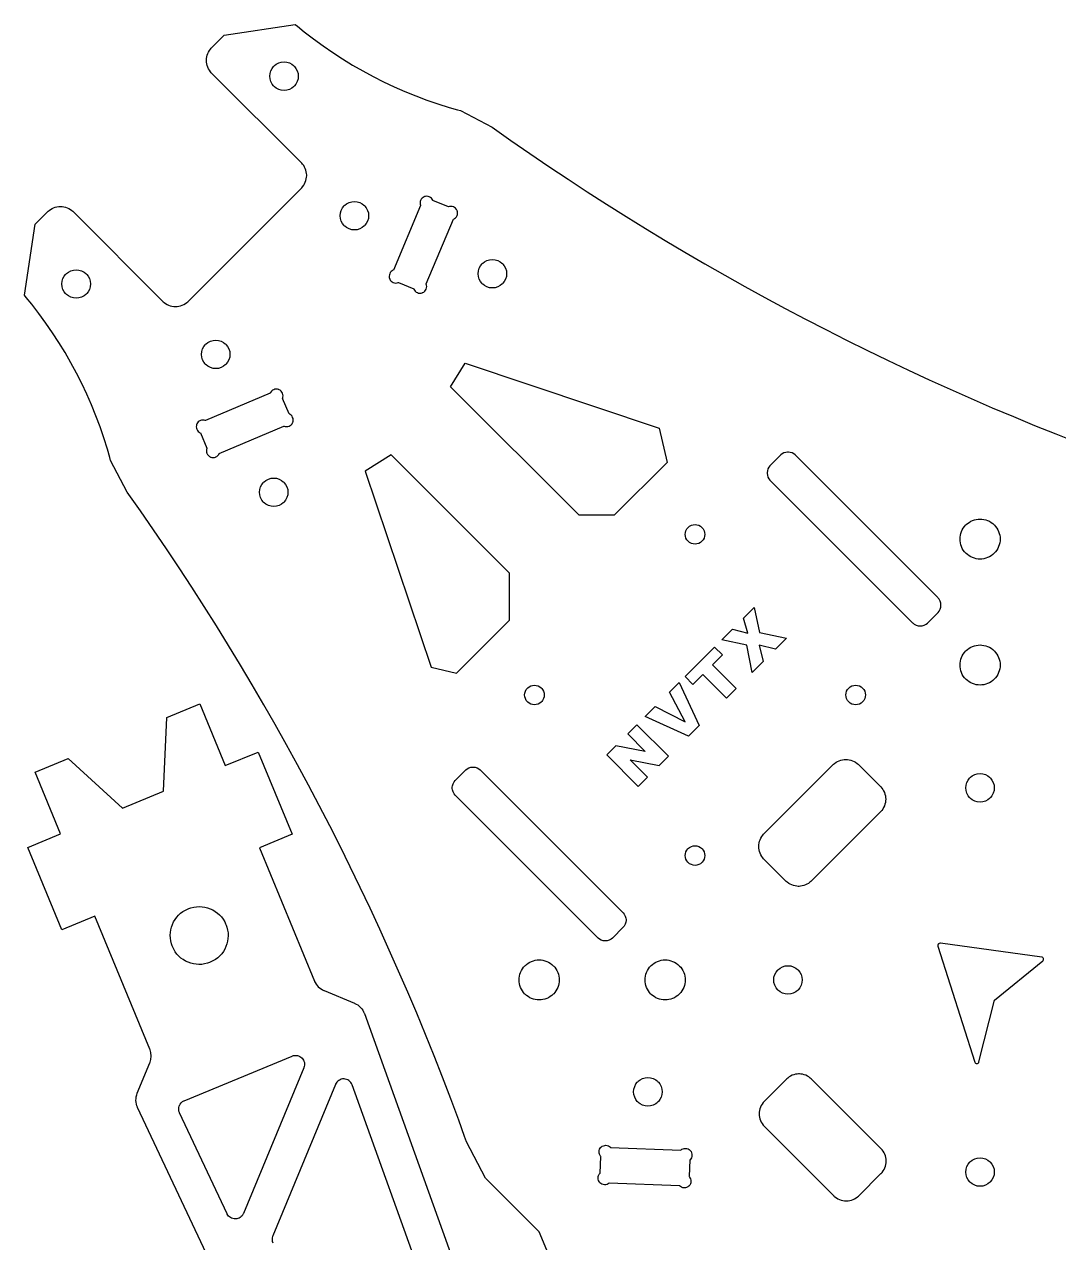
# Model space of a CAD drawing. Extents: x 0 to 997, y 0 to 569.
# Drawn here: x 0.1 to 116.2, y 432.2 to 569 of the extents above; entities that cross this region are included whole.
import ezdxf

# ---------------------------------------------------------------- set-up
doc = ezdxf.new("R2010")
doc.units = 0
doc.layers.get('0').update_dxf_attribs({"linetype": 'CONTINUOUS'})

msp = doc.modelspace()

# ---------------------------------------------------------------- linework, layer by layer
at = {"color": 0}
for points in [[(59.2858, 429.986), (57.8715, 433.4), (56.9426, 434.329), (51.8586, 439.414), (49.7256, 443.499), (49.5075, 444.107), (48.8428, 445.926), (47.9394, 448.347), (47.0157, 450.758), (46.0717, 453.162), (45.1072, 455.557), (44.1225, 457.942), (43.1175, 460.319), (42.0925, 462.686), (41.0475, 465.044), (39.9824, 467.394), (38.8975, 469.733), (37.7926, 472.064), (36.6679, 474.385), (35.5236, 476.694), (34.3596, 478.996), (33.1758, 481.286), (31.9728, 483.567), (30.75, 485.836), (29.5079, 488.096), (28.2467, 490.346), (26.966, 492.583), (25.6661, 494.811), (24.3471, 497.028), (23.009, 499.233), (21.6519, 501.428), (20.2758, 503.61), (18.881, 505.782), (17.4672, 507.942), (16.0347, 510.09), (14.5836, 512.226), (13.1139, 514.35), (11.9999, 515.936), (11.6256, 516.463), (9.7677, 520.021), (9.6809, 520.34), (9.4035, 521.292), (9.0057, 522.551), (8.5745, 523.797), (8.1103, 525.031), (7.6132, 526.251), (7.0838, 527.456), (6.5224, 528.646), (5.9292, 529.819), (5.3046, 530.978), (4.649, 532.118), (3.9627, 533.242), (3.2459, 534.347), (2.4991, 535.432), (1.7226, 536.499), (0.9167, 537.544), (0.2939, 538.317), (0.0818, 538.569), (1.303, 546.537), (2.7189, 547.954), (2.7538, 547.989), (2.8656, 548.086), (3.0235, 548.204), (3.1913, 548.304), (3.3677, 548.387), (3.5514, 548.453), (3.7411, 548.501), (3.9354, 548.529), (4.0837, 548.539), (4.1331, 548.539), (4.1825, 548.539), (4.3308, 548.529), (4.5251, 548.501), (4.7148, 548.453), (4.8985, 548.387), (5.0749, 548.304), (5.2427, 548.204), (5.4006, 548.086), (5.5124, 547.989), (5.5474, 547.954), (15.6317, 537.869), (15.6667, 537.835), (15.7783, 537.736), (15.9363, 537.619), (16.1042, 537.519), (16.2806, 537.436), (16.4643, 537.369), (16.6539, 537.322), (16.8482, 537.293), (16.9965, 537.283), (17.046, 537.283), (17.0953, 537.283), (17.2436, 537.293), (17.4379, 537.322), (17.6276, 537.369), (17.8113, 537.436), (17.9876, 537.519), (18.1556, 537.619), (18.3135, 537.736), (18.4253, 537.835), (18.4601, 537.869), (31.1881, 550.597), (31.2231, 550.632), (31.321, 550.744), (31.4378, 550.901), (31.5382, 551.069), (31.6217, 551.246), (31.6874, 551.431), (31.7351, 551.619), (31.764, 551.814), (31.7739, 551.963), (31.7739, 552.011), (31.7739, 552.061), (31.764, 552.21), (31.7351, 552.404), (31.6874, 552.593), (31.6217, 552.776), (31.5382, 552.953), (31.4378, 553.121), (31.321, 553.279), (31.2231, 553.39), (31.1881, 553.426), (21.1037, 563.51), (21.0687, 563.544), (20.9708, 563.657), (20.8539, 563.815), (20.7535, 563.982), (20.6701, 564.158), (20.6044, 564.343), (20.5567, 564.532), (20.5278, 564.726), (20.5179, 564.875), (20.5179, 564.925), (20.5179, 564.974), (20.5278, 565.122), (20.5567, 565.317), (20.6044, 565.506), (20.6701, 565.69), (20.7535, 565.867), (20.8539, 566.033), (20.9708, 566.192), (21.0687, 566.304), (21.1037, 566.339), (22.5161, 567.751), (30.4839, 568.972), (30.7372, 568.76), (31.509, 568.137), (32.5551, 567.332), (33.6215, 566.554), (34.7074, 565.808), (35.8122, 565.092), (36.9353, 564.406), (38.0761, 563.749), (39.2339, 563.125), (40.4082, 562.532), (41.5982, 561.971), (42.8032, 561.44), (44.0228, 560.943), (45.2562, 560.479), (46.5029, 560.049), (47.7621, 559.65), (48.7143, 559.374), (49.0332, 559.286), (52.5913, 557.428), (53.1176, 557.054), (54.7035, 555.94), (56.8279, 554.471), (58.9643, 553.019), (61.1124, 551.586), (63.2724, 550.174), (65.4438, 548.778), (67.6268, 547.401), (69.821, 546.044), (72.0264, 544.707), (74.2429, 543.387), (76.4706, 542.088), (78.7087, 540.807), (80.9578, 539.546), (83.2174, 538.304), (85.4875, 537.082), (87.7678, 535.878), (90.0583, 534.694), (92.359, 533.531), (94.6696, 532.386), (96.9901, 531.261), (99.3201, 530.157), (101.66, 529.071), (104.009, 528.007), (106.368, 526.961), (108.735, 525.936), (111.112, 524.932), (113.497, 523.947), (115.892, 522.982), (118.295, 522.039)], [(53.2793, 361.485), (12.7993, 447.356), (12.7769, 447.403), (12.7197, 447.55), (12.6615, 447.75), (12.6245, 447.954), (12.6089, 448.16), (12.6146, 448.367), (12.6418, 448.572), (12.6904, 448.775), (12.7405, 448.925), (12.7606, 448.974), (14.1708, 452.378), (14.2083, 452.468), (14.285, 452.756), (14.3231, 453.143), (14.285, 453.532), (14.2083, 453.818), (14.1708, 453.908), (7.9822, 468.85), (4.2867, 467.318), (0.4599, 476.557), (4.1554, 478.089), (1.2853, 485.018), (4.9807, 486.549), (11.082, 480.957), (15.7064, 482.872), (16.0674, 491.14), (19.7629, 492.671), (22.6329, 485.742), (26.3285, 487.272), (30.1553, 478.033), (26.4599, 476.503), (32.6485, 461.563), (32.6674, 461.517), (32.7331, 461.383), (32.8343, 461.215), (32.9508, 461.058), (33.0819, 460.914), (33.2265, 460.782), (33.3835, 460.667), (33.5519, 460.565), (33.6851, 460.499), (33.7308, 460.481), (37.1354, 459.069), (37.1839, 459.05), (37.3251, 458.979), (37.5028, 458.871), (37.6674, 458.744), (37.8176, 458.603), (37.9525, 458.446), (38.0706, 458.275), (38.1708, 458.092), (38.2346, 457.947), (38.2522, 457.899), (70.3487, 368.554)], [(45.2857, 426.489), (36.8724, 449.908), (36.8594, 449.944), (36.8097, 450.049), (36.7282, 450.175), (36.6297, 450.286), (36.5162, 450.381), (36.39, 450.458), (36.2531, 450.517), (36.1074, 450.554), (35.9933, 450.569), (35.9551, 450.569), (35.9171, 450.571), (35.8024, 450.563), (35.655, 450.532), (35.5154, 450.479), (35.3857, 450.408), (35.2679, 450.318), (35.164, 450.211), (35.0765, 450.089), (35.0219, 449.987), (35.0074, 449.953), (27.9594, 432.938), (27.9401, 432.892), (27.9011, 432.744), (27.8831, 432.549), (27.9033, 432.356), (27.9594, 432.172)]]:
    msp.add_lwpolyline(points, dxfattribs=at)
for points in [[(30.3633, 564.285), (30.4203, 564.228), (30.5683, 564.033), (30.7147, 563.756), (30.8026, 563.458), (30.8319, 563.153), (30.8026, 562.847), (30.7147, 562.551), (30.5683, 562.272), (30.4203, 562.079), (30.3633, 562.022), (30.3063, 561.965), (30.1124, 561.817), (29.834, 561.671), (29.5375, 561.582), (29.2319, 561.553), (28.9264, 561.582), (28.6299, 561.671), (28.3515, 561.817), (28.1575, 561.965), (28.1006, 562.022), (28.0436, 562.079), (27.8956, 562.272), (27.749, 562.551), (27.6613, 562.847), (27.6319, 563.153), (27.6613, 563.458), (27.749, 563.756), (27.8956, 564.033), (28.0436, 564.228), (28.1006, 564.285), (28.1575, 564.342), (28.3515, 564.489), (28.6299, 564.636), (28.9264, 564.724), (29.2319, 564.753), (29.5375, 564.724), (29.834, 564.636), (30.1124, 564.489), (30.3063, 564.342), (30.3633, 564.285)], [(38.2626, 548.621), (38.3196, 548.564), (38.4676, 548.369), (38.614, 548.092), (38.7019, 547.794), (38.7311, 547.489), (38.7019, 547.183), (38.614, 546.887), (38.4676, 546.61), (38.3196, 546.415), (38.2626, 546.358), (38.2056, 546.301), (38.0115, 546.153), (37.7333, 546.007), (37.4368, 545.919), (37.1312, 545.889), (36.8256, 545.919), (36.529, 546.007), (36.2508, 546.153), (36.0568, 546.301), (35.9999, 546.358), (35.9428, 546.415), (35.7947, 546.61), (35.6483, 546.887), (35.5606, 547.183), (35.5313, 547.489), (35.5606, 547.794), (35.6483, 548.092), (35.7947, 548.369), (35.9428, 548.564), (35.9999, 548.621), (36.0568, 548.678), (36.2508, 548.826), (36.529, 548.972), (36.8256, 549.06), (37.1312, 549.089), (37.4368, 549.06), (37.7333, 548.972), (38.0115, 548.826), (38.2056, 548.678), (38.2626, 548.621)], [(41.5044, 541.378), (41.4694, 541.364), (41.3701, 541.307), (41.2564, 541.213), (41.1644, 541.101), (41.0964, 540.974), (41.0535, 540.836), (41.0376, 540.693), (41.0504, 540.546), (41.0792, 540.435), (41.0933, 540.4), (41.1076, 540.365), (41.1646, 540.265), (41.2582, 540.151), (41.3703, 540.06), (41.4971, 539.992), (41.6344, 539.949), (41.7785, 539.933), (41.9254, 539.946), (42.0361, 539.975), (42.0711, 539.989), (43.8031, 539.261), (43.8172, 539.226), (43.8742, 539.126), (43.9678, 539.012), (44.08, 538.921), (44.2067, 538.853), (44.344, 538.81), (44.4882, 538.794), (44.635, 538.807), (44.7458, 538.836), (44.7807, 538.85), (44.8157, 538.864), (44.915, 538.921), (45.0288, 539.015), (45.1206, 539.126), (45.1888, 539.254), (45.2317, 539.39), (45.2475, 539.535), (45.2347, 539.682), (45.2061, 539.793), (45.1918, 539.828), (48.2451, 547.09), (48.2801, 547.104), (48.3793, 547.161), (48.4932, 547.256), (48.585, 547.368), (48.6532, 547.494), (48.696, 547.632), (48.7119, 547.776), (48.6992, 547.922), (48.6704, 548.033), (48.6563, 548.068), (48.6419, 548.103), (48.585, 548.203), (48.4914, 548.317), (48.3792, 548.408), (48.2525, 548.476), (48.1151, 548.519), (47.971, 548.535), (47.8242, 548.522), (47.7133, 548.493), (47.6785, 548.479), (45.9465, 549.207), (45.9324, 549.242), (45.8753, 549.342), (45.7817, 549.456), (45.6696, 549.547), (45.5428, 549.615), (45.4054, 549.658), (45.2614, 549.674), (45.1144, 549.661), (45.0038, 549.633), (44.9688, 549.618), (44.9338, 549.604), (44.8346, 549.547), (44.7207, 549.454), (44.6289, 549.342), (44.5608, 549.215), (44.5179, 549.078), (44.5019, 548.933), (44.5147, 548.786), (44.5435, 548.675), (44.5578, 548.64), (41.5044, 541.378)], [(53.7497, 542.11), (53.8067, 542.053), (53.9547, 541.86), (54.1013, 541.581), (54.189, 541.285), (54.2183, 540.979), (54.189, 540.674), (54.1013, 540.376), (53.9547, 540.099), (53.8067, 539.904), (53.7497, 539.847), (53.6928, 539.79), (53.4987, 539.642), (53.2204, 539.496), (52.9239, 539.408), (52.6183, 539.379), (52.3128, 539.408), (52.0162, 539.496), (51.7379, 539.642), (51.5439, 539.79), (51.4869, 539.847), (51.43, 539.904), (51.2819, 540.099), (51.1354, 540.376), (51.0476, 540.674), (51.0183, 540.979), (51.0476, 541.285), (51.1354, 541.581), (51.2819, 541.86), (51.43, 542.053), (51.4869, 542.11), (51.5439, 542.167), (51.7379, 542.315), (52.0162, 542.461), (52.3128, 542.55), (52.6183, 542.579), (52.9239, 542.55), (53.2204, 542.461), (53.4987, 542.315), (53.6928, 542.167), (53.7497, 542.11)], [(7.0323, 540.953), (7.0892, 540.896), (7.2373, 540.703), (7.3837, 540.424), (7.4716, 540.128), (7.5009, 539.822), (7.4716, 539.517), (7.3837, 539.219), (7.2373, 538.942), (7.0892, 538.747), (7.0323, 538.69), (6.9753, 538.633), (6.7812, 538.486), (6.503, 538.339), (6.2065, 538.251), (5.9009, 538.222), (5.5953, 538.251), (5.2988, 538.339), (5.0205, 538.486), (4.8265, 538.633), (4.7695, 538.69), (4.7125, 538.747), (4.5645, 538.942), (4.418, 539.219), (4.3302, 539.517), (4.3009, 539.822), (4.3302, 540.128), (4.418, 540.424), (4.5645, 540.703), (4.7125, 540.896), (4.7695, 540.953), (4.8265, 541.011), (5.0205, 541.158), (5.2988, 541.306), (5.5953, 541.393), (5.9009, 541.422), (6.2065, 541.393), (6.503, 541.306), (6.7812, 541.158), (6.9753, 541.011), (7.0323, 540.953)], [(22.6958, 533.054), (22.7528, 532.997), (22.9008, 532.803), (23.0474, 532.525), (23.1351, 532.228), (23.1644, 531.922), (23.1351, 531.617), (23.0474, 531.321), (22.9008, 531.043), (22.7528, 530.849), (22.6958, 530.792), (22.6389, 530.735), (22.4449, 530.586), (22.1665, 530.44), (21.87, 530.351), (21.5644, 530.322), (21.2589, 530.351), (20.9624, 530.44), (20.684, 530.586), (20.4901, 530.735), (20.4331, 530.792), (20.3761, 530.849), (20.2281, 531.043), (20.0817, 531.321), (19.9938, 531.617), (19.9644, 531.922), (19.9938, 532.228), (20.0817, 532.525), (20.2281, 532.803), (20.3761, 532.997), (20.4331, 533.054), (20.4901, 533.111), (20.684, 533.26), (20.9624, 533.406), (21.2589, 533.493), (21.5644, 533.522), (21.87, 533.493), (22.1665, 533.406), (22.4449, 533.26), (22.6389, 533.111), (22.6958, 533.054)], [(62.3538, 513.856), (47.9282, 528.281), (49.5669, 530.926), (71.3506, 523.618), (72.25, 519.793), (66.3122, 513.856), (62.3538, 513.856)], [(29.2264, 523.863), (29.2614, 523.847), (29.3721, 523.819), (29.519, 523.807), (29.6631, 523.822), (29.8004, 523.865), (29.9272, 523.933), (30.0393, 524.025), (30.1331, 524.139), (30.19, 524.239), (30.2043, 524.274), (30.2185, 524.308), (30.2472, 524.419), (30.2599, 524.565), (30.244, 524.71), (30.2011, 524.847), (30.1331, 524.974), (30.0411, 525.086), (29.9274, 525.179), (29.8282, 525.236), (29.7932, 525.251), (29.0651, 526.983), (29.0793, 527.018), (29.1081, 527.129), (29.1208, 527.275), (29.1049, 527.419), (29.0621, 527.557), (28.9939, 527.683), (28.9021, 527.796), (28.7882, 527.889), (28.689, 527.946), (28.654, 527.961), (28.619, 527.975), (28.5083, 528.004), (28.3615, 528.017), (28.2174, 528), (28.08, 527.957), (27.9533, 527.889), (27.8411, 527.797), (27.7475, 527.683), (27.6906, 527.585), (27.6762, 527.55), (20.4133, 524.496), (20.3783, 524.511), (20.2676, 524.539), (20.1207, 524.551), (19.9767, 524.536), (19.8393, 524.493), (19.7125, 524.425), (19.6004, 524.333), (19.5067, 524.219), (19.4499, 524.121), (19.4356, 524.085), (19.4212, 524.05), (19.3925, 523.939), (19.3797, 523.793), (19.3957, 523.649), (19.4385, 523.511), (19.5067, 523.385), (19.5985, 523.272), (19.7124, 523.179), (19.8115, 523.122), (19.8465, 523.107), (20.5747, 521.375), (20.5608, 521.342), (20.5325, 521.233), (20.519, 521.089), (20.5342, 520.943), (20.5635, 520.835), (20.5776, 520.801), (20.5919, 520.768), (20.6481, 520.672), (20.7415, 520.56), (20.8551, 520.467), (20.9517, 520.411), (20.9857, 520.397), (21.0197, 520.383), (21.1274, 520.356), (21.2731, 520.342), (21.4186, 520.357), (21.5258, 520.386), (21.5597, 520.401), (21.5936, 520.415), (21.6896, 520.471), (21.8022, 520.565), (21.8944, 520.678), (21.9496, 520.775), (21.9635, 520.808), (29.2264, 523.863)], [(54.5392, 502.082), (54.5392, 507.36), (41.2683, 520.631), (38.3503, 518.824), (45.7319, 496.819), (48.6014, 496.144), (54.5392, 502.082)], [(102.632, 502.91), (102.673, 502.951), (102.781, 503.092), (102.892, 503.299), (102.96, 503.522), (102.983, 503.699), (102.983, 503.758), (102.983, 503.817), (102.96, 503.993), (102.892, 504.217), (102.781, 504.424), (102.673, 504.565), (102.632, 504.607), (86.6508, 520.588), (86.6093, 520.629), (86.4681, 520.738), (86.2615, 520.847), (86.0375, 520.915), (85.8611, 520.939), (85.8024, 520.939), (85.7435, 520.939), (85.5671, 520.915), (85.3431, 520.847), (85.1365, 520.738), (84.9953, 520.629), (84.9537, 520.588), (83.8224, 519.456), (83.7808, 519.414), (83.6725, 519.272), (83.5622, 519.067), (83.4942, 518.842), (83.471, 518.665), (83.471, 518.607), (83.471, 518.549), (83.4942, 518.372), (83.5622, 518.147), (83.6725, 517.942), (83.7808, 517.8), (83.8224, 517.758), (99.8031, 501.778), (99.8446, 501.736), (99.9858, 501.628), (100.192, 501.518), (100.416, 501.45), (100.593, 501.426), (100.652, 501.426), (100.71, 501.426), (100.887, 501.45), (101.111, 501.518), (101.317, 501.628), (101.458, 501.736), (101.5, 501.778), (102.632, 502.91)], [(29.2067, 517.567), (29.2636, 517.51), (29.4117, 517.317), (29.5581, 517.037), (29.646, 516.742), (29.6753, 516.436), (29.646, 516.131), (29.5581, 515.833), (29.4117, 515.556), (29.2636, 515.361), (29.2067, 515.304), (29.1496, 515.247), (28.9556, 515.099), (28.6774, 514.953), (28.3808, 514.865), (28.0753, 514.836), (27.7696, 514.865), (27.4732, 514.953), (27.1949, 515.099), (27.0008, 515.247), (26.9439, 515.304), (26.8869, 515.361), (26.7389, 515.556), (26.5924, 515.833), (26.5046, 516.131), (26.4753, 516.436), (26.5046, 516.742), (26.5924, 517.037), (26.7389, 517.317), (26.8869, 517.51), (26.9439, 517.567), (27.0008, 517.624), (27.1949, 517.772), (27.4732, 517.918), (27.7696, 518.007), (28.0753, 518.036), (28.3808, 518.007), (28.6774, 517.918), (28.9556, 517.772), (29.1496, 517.624), (29.2067, 517.567)], [(108.96, 512.774), (109.001, 512.733), (109.115, 512.603), (109.248, 512.421), (109.362, 512.229), (109.454, 512.029), (109.526, 511.824), (109.578, 511.613), (109.609, 511.399), (109.619, 511.182), (109.609, 510.967), (109.578, 510.753), (109.526, 510.542), (109.454, 510.336), (109.362, 510.136), (109.248, 509.944), (109.115, 509.762), (109.001, 509.632), (108.96, 509.592), (108.919, 509.551), (108.789, 509.438), (108.607, 509.303), (108.415, 509.19), (108.216, 509.097), (108.01, 509.025), (107.799, 508.974), (107.585, 508.943), (107.369, 508.932), (107.153, 508.943), (106.939, 508.974), (106.728, 509.025), (106.522, 509.097), (106.323, 509.19), (106.131, 509.303), (105.949, 509.438), (105.819, 509.551), (105.778, 509.592), (105.737, 509.632), (105.624, 509.762), (105.49, 509.944), (105.377, 510.136), (105.284, 510.336), (105.212, 510.542), (105.16, 510.753), (105.129, 510.967), (105.119, 511.182), (105.129, 511.399), (105.16, 511.613), (105.212, 511.824), (105.284, 512.029), (105.377, 512.229), (105.49, 512.421), (105.624, 512.603), (105.737, 512.733), (105.778, 512.774), (105.819, 512.814), (105.949, 512.928), (106.131, 513.061), (106.323, 513.175), (106.522, 513.268), (106.728, 513.34), (106.939, 513.392), (107.153, 513.422), (107.369, 513.432), (107.585, 513.422), (107.799, 513.392), (108.01, 513.34), (108.216, 513.268), (108.415, 513.175), (108.607, 513.061), (108.789, 512.928), (108.919, 512.814), (108.96, 512.774)], [(76.1503, 512.49), (76.1894, 512.451), (76.2913, 512.318), (76.3918, 512.126), (76.4524, 511.922), (76.4725, 511.713), (76.4524, 511.503), (76.3918, 511.299), (76.2913, 511.107), (76.1894, 510.974), (76.1503, 510.935), (76.1111, 510.896), (75.9776, 510.794), (75.7864, 510.693), (75.5825, 510.633), (75.3725, 510.613), (75.1624, 510.633), (74.9586, 510.693), (74.7672, 510.794), (74.6339, 510.896), (74.5947, 510.935), (74.5554, 510.974), (74.4536, 511.107), (74.3531, 511.299), (74.2926, 511.503), (74.2725, 511.713), (74.2926, 511.922), (74.3531, 512.126), (74.4536, 512.318), (74.5554, 512.451), (74.5947, 512.49), (74.6339, 512.529), (74.7672, 512.632), (74.9586, 512.732), (75.1624, 512.793), (75.3725, 512.813), (75.5825, 512.793), (75.7864, 512.732), (75.9776, 512.632), (76.1111, 512.529), (76.1503, 512.49)], [(78.3704, 499.861), (79.5739, 501.065), (81.2874, 500.603), (80.8088, 502.3), (82, 503.492), (82.6119, 500.678), (85.6393, 500.06), (84.4117, 498.832), (82.5776, 499.269), (83.0154, 497.435), (81.7951, 496.215), (81.1721, 499.276), (78.3704, 499.861)], [(108.96, 498.631), (109.001, 498.59), (109.115, 498.46), (109.248, 498.278), (109.362, 498.086), (109.454, 497.887), (109.526, 497.681), (109.578, 497.469), (109.609, 497.256), (109.619, 497.04), (109.609, 496.825), (109.578, 496.611), (109.526, 496.4), (109.454, 496.193), (109.362, 495.994), (109.248, 495.803), (109.115, 495.621), (109.001, 495.49), (108.96, 495.449), (108.919, 495.408), (108.789, 495.294), (108.607, 495.161), (108.415, 495.047), (108.216, 494.956), (108.01, 494.883), (107.799, 494.832), (107.585, 494.8), (107.369, 494.79), (107.153, 494.8), (106.939, 494.832), (106.728, 494.883), (106.522, 494.956), (106.323, 495.047), (106.131, 495.161), (105.949, 495.294), (105.819, 495.408), (105.778, 495.449), (105.737, 495.49), (105.624, 495.621), (105.49, 495.803), (105.377, 495.994), (105.284, 496.193), (105.212, 496.4), (105.16, 496.611), (105.129, 496.825), (105.119, 497.04), (105.129, 497.256), (105.16, 497.469), (105.212, 497.681), (105.284, 497.887), (105.377, 498.086), (105.49, 498.278), (105.624, 498.46), (105.737, 498.59), (105.778, 498.631), (105.819, 498.672), (105.949, 498.786), (106.131, 498.919), (106.323, 499.033), (106.522, 499.125), (106.728, 499.197), (106.939, 499.249), (107.153, 499.281), (107.369, 499.29), (107.585, 499.281), (107.799, 499.249), (108.01, 499.197), (108.216, 499.125), (108.415, 499.033), (108.607, 498.919), (108.789, 498.786), (108.919, 498.672), (108.96, 498.631)], [(79.9931, 494.412), (77.3306, 497.075), (78.4447, 498.19), (77.5717, 499.063), (74.2508, 495.742), (75.1239, 494.869), (76.2381, 495.983), (78.9006, 493.321), (79.9931, 494.412)], [(58.119, 494.46), (58.1582, 494.421), (58.26, 494.286), (58.3606, 494.096), (58.4211, 493.892), (58.4413, 493.682), (58.4211, 493.471), (58.3606, 493.268), (58.26, 493.076), (58.1582, 492.943), (58.119, 492.904), (58.0799, 492.864), (57.9464, 492.762), (57.7551, 492.662), (57.5512, 492.601), (57.3412, 492.582), (57.1311, 492.601), (56.9274, 492.662), (56.736, 492.762), (56.6026, 492.864), (56.5635, 492.904), (56.5242, 492.943), (56.4224, 493.076), (56.3218, 493.268), (56.2614, 493.471), (56.2413, 493.682), (56.2614, 493.892), (56.3218, 494.096), (56.4224, 494.286), (56.5242, 494.421), (56.5635, 494.46), (56.6026, 494.499), (56.736, 494.6), (56.9274, 494.701), (57.1311, 494.761), (57.3412, 494.782), (57.5512, 494.761), (57.7551, 494.701), (57.9464, 494.6), (58.0799, 494.499), (58.119, 494.46)], [(75.8194, 490.239), (74.6354, 489.056), (69.7646, 491.256), (70.9067, 492.397), (74.2467, 490.649), (72.4879, 493.979), (73.5967, 495.088), (75.8194, 490.239)], [(94.1815, 494.46), (94.2207, 494.421), (94.3225, 494.286), (94.4231, 494.096), (94.4836, 493.892), (94.5038, 493.682), (94.4836, 493.471), (94.4231, 493.268), (94.3225, 493.076), (94.2207, 492.943), (94.1815, 492.904), (94.1424, 492.864), (94.0089, 492.762), (93.8176, 492.662), (93.6137, 492.601), (93.4037, 492.582), (93.1936, 492.601), (92.9899, 492.662), (92.7985, 492.762), (92.6651, 492.864), (92.626, 492.904), (92.5867, 492.943), (92.4849, 493.076), (92.3843, 493.268), (92.3239, 493.471), (92.3038, 493.682), (92.3239, 493.892), (92.3843, 494.096), (92.4849, 494.286), (92.5867, 494.421), (92.626, 494.46), (92.6651, 494.499), (92.7985, 494.6), (92.9899, 494.701), (93.1936, 494.761), (93.4037, 494.782), (93.6137, 494.761), (93.8176, 494.701), (94.0089, 494.6), (94.1424, 494.499), (94.1815, 494.46)], [(65.4592, 486.95), (68.9949, 483.415), (70.0221, 484.442), (68.0808, 486.383), (71.3463, 485.767), (72.376, 486.796), (68.8404, 490.332), (67.8106, 489.301), (69.7667, 487.346), (66.4794, 487.971), (65.4592, 486.95)], [(67.2761, 469.251), (67.3176, 469.21), (67.426, 469.068), (67.5362, 468.861), (67.6043, 468.637), (67.6275, 468.461), (67.6275, 468.403), (67.6275, 468.343), (67.6043, 468.167), (67.5362, 467.943), (67.426, 467.736), (67.3176, 467.596), (67.2761, 467.554), (66.1447, 466.422), (66.1019, 466.379), (65.9565, 466.268), (65.7478, 466.158), (65.5254, 466.093), (65.2961, 466.071), (65.0669, 466.093), (64.8446, 466.158), (64.6358, 466.268), (64.4903, 466.379), (64.4476, 466.422), (48.4671, 482.403), (48.4254, 482.444), (48.3171, 482.586), (48.2068, 482.793), (48.1388, 483.017), (48.1156, 483.193), (48.1156, 483.251), (48.1156, 483.311), (48.1388, 483.488), (48.2068, 483.711), (48.3171, 483.918), (48.4254, 484.058), (48.4671, 484.1), (49.5985, 485.232), (49.64, 485.274), (49.7811, 485.382), (49.9876, 485.492), (50.2117, 485.56), (50.3882, 485.583), (50.4469, 485.583), (50.5057, 485.583), (50.6821, 485.56), (50.9061, 485.492), (51.1126, 485.382), (51.2539, 485.274), (51.2954, 485.232), (67.2761, 469.251)], [(88.4106, 472.778), (88.3757, 472.743), (88.2639, 472.646), (88.106, 472.529), (87.9382, 472.428), (87.7618, 472.344), (87.5781, 472.279), (87.3883, 472.232), (87.194, 472.203), (87.0458, 472.193), (86.9964, 472.193), (86.9469, 472.193), (86.7987, 472.203), (86.6044, 472.232), (86.4147, 472.279), (86.231, 472.344), (86.0546, 472.428), (85.8868, 472.529), (85.7289, 472.646), (85.6171, 472.743), (85.5822, 472.778), (83.1074, 475.253), (83.0724, 475.289), (82.9744, 475.4), (82.8575, 475.558), (82.7571, 475.726), (82.6737, 475.903), (82.6079, 476.086), (82.5603, 476.275), (82.5313, 476.469), (82.5215, 476.618), (82.5215, 476.668), (82.5215, 476.717), (82.5313, 476.865), (82.5603, 477.06), (82.6079, 477.249), (82.6737, 477.433), (82.7571, 477.61), (82.8575, 477.778), (82.9744, 477.935), (83.0724, 478.047), (83.1074, 478.082), (90.8854, 485.86), (90.9217, 485.896), (91.0374, 485.997), (91.1992, 486.117), (91.3696, 486.217), (91.5471, 486.299), (91.7303, 486.364), (91.9176, 486.41), (92.1079, 486.436), (92.2997, 486.446), (92.4914, 486.436), (92.6817, 486.41), (92.8692, 486.364), (93.0524, 486.299), (93.2297, 486.217), (93.4001, 486.117), (93.5619, 485.997), (93.6778, 485.896), (93.7139, 485.86), (96.1887, 483.385), (96.225, 483.349), (96.3261, 483.233), (96.445, 483.071), (96.5457, 482.901), (96.6281, 482.724), (96.6922, 482.54), (96.7379, 482.353), (96.7654, 482.162), (96.7746, 481.971), (96.7654, 481.779), (96.7379, 481.589), (96.6922, 481.401), (96.6281, 481.218), (96.5457, 481.04), (96.445, 480.871), (96.3261, 480.708), (96.225, 480.593), (96.1887, 480.557), (88.4106, 472.778)], [(108.501, 484.383), (108.558, 484.326), (108.706, 484.132), (108.852, 483.854), (108.94, 483.557), (108.969, 483.251), (108.94, 482.946), (108.852, 482.65), (108.706, 482.371), (108.558, 482.178), (108.501, 482.121), (108.443, 482.064), (108.249, 481.915), (107.971, 481.769), (107.675, 481.681), (107.369, 481.651), (107.063, 481.681), (106.767, 481.769), (106.489, 481.915), (106.295, 482.064), (106.238, 482.121), (106.181, 482.178), (106.033, 482.371), (105.886, 482.65), (105.798, 482.946), (105.769, 483.251), (105.798, 483.557), (105.886, 483.854), (106.033, 484.132), (106.181, 484.326), (106.238, 484.383), (106.295, 484.44), (106.489, 484.588), (106.767, 484.735), (107.063, 484.822), (107.369, 484.851), (107.675, 484.822), (107.971, 484.735), (108.249, 484.588), (108.443, 484.44), (108.501, 484.383)], [(76.1503, 476.428), (76.1894, 476.389), (76.2913, 476.256), (76.3918, 476.064), (76.4524, 475.86), (76.4725, 475.65), (76.4524, 475.44), (76.3918, 475.236), (76.2913, 475.044), (76.1894, 474.911), (76.1503, 474.872), (76.1111, 474.833), (75.9776, 474.732), (75.7864, 474.631), (75.5825, 474.571), (75.3725, 474.55), (75.1624, 474.571), (74.9586, 474.631), (74.7672, 474.732), (74.6339, 474.833), (74.5947, 474.872), (74.5554, 474.911), (74.4536, 475.044), (74.3531, 475.236), (74.2926, 475.44), (74.2725, 475.65), (74.2926, 475.86), (74.3531, 476.064), (74.4536, 476.256), (74.5554, 476.389), (74.5947, 476.428), (74.6339, 476.467), (74.7672, 476.569), (74.9586, 476.669), (75.1624, 476.731), (75.3725, 476.75), (75.5825, 476.731), (75.7864, 476.669), (75.9776, 476.569), (76.1111, 476.467), (76.1503, 476.428)], [(20.9522, 463.668), (20.8754, 463.636), (20.6388, 463.557), (20.3218, 463.479), (20.0033, 463.433), (19.6857, 463.421), (19.3708, 463.438), (19.061, 463.486), (18.7582, 463.563), (18.4647, 463.668), (18.1826, 463.801), (17.914, 463.961), (17.6611, 464.146), (17.4258, 464.357), (17.2107, 464.59), (17.0175, 464.847), (16.8485, 465.126), (16.7376, 465.35), (16.7058, 465.428), (16.674, 465.504), (16.5942, 465.74), (16.5161, 466.058), (16.471, 466.376), (16.4576, 466.694), (16.4754, 467.008), (16.5233, 467.318), (16.6004, 467.621), (16.7058, 467.915), (16.8388, 468.197), (16.9983, 468.465), (17.1836, 468.718), (17.3937, 468.954), (17.6278, 469.169), (17.8849, 469.363), (18.1642, 469.531), (18.3879, 469.642), (18.4647, 469.674), (18.5414, 469.706), (18.7782, 469.785), (19.0951, 469.864), (19.4135, 469.908), (19.7313, 469.922), (20.0461, 469.904), (20.356, 469.857), (20.6588, 469.779), (20.9521, 469.674), (21.2343, 469.54), (21.5029, 469.381), (21.7558, 469.196), (21.991, 468.986), (22.2062, 468.751), (22.3994, 468.494), (22.5685, 468.215), (22.6793, 467.992), (22.7111, 467.915), (22.7428, 467.838), (22.8228, 467.601), (22.9007, 467.285), (22.946, 466.967), (22.9592, 466.649), (22.9415, 466.333), (22.8936, 466.024), (22.8165, 465.721), (22.7111, 465.428), (22.5781, 465.146), (22.4185, 464.876), (22.2333, 464.624), (22.0232, 464.389), (21.7892, 464.174), (21.5319, 463.981), (21.2528, 463.811), (21.0289, 463.7), (20.9522, 463.668)], [(108.972, 459.41), (114.411, 463.817), (114.425, 463.828), (114.46, 463.871), (114.492, 463.935), (114.503, 464.006), (114.499, 464.061), (114.494, 464.079), (114.489, 464.096), (114.464, 464.146), (114.418, 464.2), (114.357, 464.239), (114.305, 464.257), (114.287, 464.258), (102.916, 465.803), (102.895, 465.806), (102.792, 465.789), (102.705, 465.733), (102.691, 465.717), (102.677, 465.7), (102.637, 465.604), (102.638, 465.5), (102.644, 465.481), (106.768, 452.463), (106.774, 452.443), (106.805, 452.39), (106.862, 452.335), (106.933, 452.299), (106.994, 452.287), (107.014, 452.289), (107.034, 452.289), (107.094, 452.304), (107.163, 452.344), (107.216, 452.403), (107.244, 452.458), (107.249, 452.478), (108.972, 459.41)], [(59.4625, 463.276), (59.5032, 463.235), (59.6169, 463.106), (59.7508, 462.922), (59.8642, 462.731), (59.9568, 462.532), (60.0289, 462.325), (60.0804, 462.115), (60.1112, 461.9), (60.1215, 461.685), (60.1112, 461.469), (60.0804, 461.256), (60.0289, 461.044), (59.9568, 460.839), (59.8642, 460.639), (59.7508, 460.447), (59.6169, 460.265), (59.5032, 460.135), (59.4625, 460.094), (59.4219, 460.053), (59.2917, 459.939), (59.1096, 459.806), (58.9179, 459.692), (58.7182, 459.6), (58.5122, 459.528), (58.3012, 459.476), (58.0872, 459.446), (57.8715, 459.435), (57.6558, 459.446), (57.4418, 459.476), (57.231, 459.528), (57.0249, 459.6), (56.8251, 459.692), (56.6335, 459.806), (56.4514, 459.939), (56.3212, 460.053), (56.2806, 460.094), (56.2399, 460.135), (56.1261, 460.265), (55.9922, 460.447), (55.879, 460.639), (55.7863, 460.839), (55.7143, 461.044), (55.6628, 461.256), (55.6318, 461.469), (55.6215, 461.685), (55.6318, 461.9), (55.6628, 462.115), (55.7143, 462.325), (55.7863, 462.532), (55.879, 462.731), (55.9922, 462.922), (56.1261, 463.106), (56.2399, 463.235), (56.2806, 463.276), (56.3212, 463.317), (56.4514, 463.431), (56.6335, 463.564), (56.8251, 463.678), (57.0249, 463.769), (57.231, 463.842), (57.4418, 463.893), (57.6558, 463.925), (57.8715, 463.935), (58.0872, 463.925), (58.3012, 463.893), (58.5122, 463.842), (58.7182, 463.769), (58.9179, 463.678), (59.1096, 463.564), (59.2917, 463.431), (59.4219, 463.317), (59.4625, 463.276)], [(73.6047, 463.276), (73.6453, 463.235), (73.7592, 463.106), (73.8931, 462.922), (74.0063, 462.731), (74.099, 462.532), (74.171, 462.325), (74.2225, 462.115), (74.2535, 461.9), (74.2638, 461.685), (74.2535, 461.469), (74.2225, 461.256), (74.171, 461.044), (74.099, 460.839), (74.0063, 460.639), (73.8931, 460.447), (73.7592, 460.265), (73.6453, 460.135), (73.6047, 460.094), (73.564, 460.053), (73.4338, 459.939), (73.2518, 459.806), (73.06, 459.692), (72.8604, 459.6), (72.6543, 459.528), (72.4435, 459.476), (72.2294, 459.446), (72.0138, 459.435), (71.7981, 459.446), (71.584, 459.476), (71.3731, 459.528), (71.1671, 459.6), (70.9674, 459.692), (70.7757, 459.806), (70.5936, 459.939), (70.4633, 460.053), (70.4228, 460.094), (70.3821, 460.135), (70.2683, 460.265), (70.1344, 460.447), (70.0211, 460.639), (69.9285, 460.839), (69.8564, 461.044), (69.8049, 461.256), (69.774, 461.469), (69.7638, 461.685), (69.774, 461.9), (69.8049, 462.115), (69.8564, 462.325), (69.9285, 462.532), (70.0211, 462.731), (70.1344, 462.922), (70.2683, 463.106), (70.3821, 463.235), (70.4228, 463.276), (70.4633, 463.317), (70.5936, 463.431), (70.7757, 463.564), (70.9674, 463.678), (71.1671, 463.769), (71.3731, 463.842), (71.584, 463.893), (71.7981, 463.925), (72.0138, 463.935), (72.2294, 463.925), (72.4435, 463.893), (72.6543, 463.842), (72.8604, 463.769), (73.06, 463.678), (73.2518, 463.564), (73.4338, 463.431), (73.564, 463.317), (73.6047, 463.276)], [(86.9338, 462.817), (86.9907, 462.76), (87.1388, 462.565), (87.2851, 462.287), (87.3731, 461.99), (87.4022, 461.685), (87.3731, 461.379), (87.2851, 461.083), (87.1388, 460.804), (86.9907, 460.611), (86.9338, 460.554), (86.8767, 460.497), (86.6826, 460.349), (86.4044, 460.201), (86.1079, 460.114), (85.8024, 460.085), (85.4967, 460.114), (85.2001, 460.201), (84.9219, 460.349), (84.7279, 460.497), (84.671, 460.554), (84.6139, 460.611), (84.4658, 460.804), (84.3194, 461.083), (84.2317, 461.379), (84.2024, 461.685), (84.2317, 461.99), (84.3194, 462.287), (84.4658, 462.565), (84.6139, 462.76), (84.671, 462.817), (84.7279, 462.874), (84.9219, 463.021), (85.2001, 463.168), (85.4967, 463.256), (85.8024, 463.285), (86.1079, 463.256), (86.4044, 463.168), (86.6826, 463.021), (86.8767, 462.874), (86.9338, 462.817)], [(17.5007, 446.763), (17.4792, 446.808), (17.4332, 446.954), (17.4058, 447.154), (17.4189, 447.354), (17.4542, 447.503), (17.4725, 447.55), (17.4906, 447.597), (17.5644, 447.731), (17.6897, 447.888), (17.8438, 448.017), (17.9758, 448.094), (18.0225, 448.114), (30.1486, 453.136), (30.1831, 453.15), (30.291, 453.183), (30.4362, 453.207), (30.5821, 453.211), (30.7263, 453.193), (30.8664, 453.154), (30.9999, 453.096), (31.1247, 453.017), (31.2118, 452.946), (31.2383, 452.919), (31.2647, 452.893), (31.3361, 452.806), (31.4146, 452.681), (31.4733, 452.547), (31.5119, 452.407), (31.5299, 452.263), (31.5267, 452.117), (31.5019, 451.972), (31.4693, 451.864), (31.4551, 451.829), (24.6762, 435.464), (24.6622, 435.431), (24.6103, 435.332), (24.5272, 435.214), (24.4292, 435.11), (24.3178, 435.022), (24.1949, 434.95), (24.0625, 434.896), (23.9222, 434.861), (23.8128, 434.847), (23.7763, 434.847), (23.7396, 434.846), (23.6296, 434.854), (23.4879, 434.882), (23.3531, 434.929), (23.2269, 434.996), (23.1114, 435.079), (23.0083, 435.178), (22.9199, 435.292), (22.8633, 435.388), (22.8478, 435.419), (17.5007, 446.763)], [(71.2108, 450.253), (71.2678, 450.196), (71.4158, 450.003), (71.5622, 449.724), (71.65, 449.428), (71.6793, 449.122), (71.65, 448.817), (71.5622, 448.519), (71.4158, 448.242), (71.2678, 448.047), (71.2108, 447.99), (71.1537, 447.933), (70.9597, 447.786), (70.6815, 447.639), (70.385, 447.551), (70.0793, 447.522), (69.7737, 447.551), (69.4772, 447.639), (69.199, 447.786), (69.005, 447.933), (68.9481, 447.99), (68.891, 448.047), (68.7429, 448.242), (68.5965, 448.519), (68.5087, 448.817), (68.4794, 449.122), (68.5087, 449.428), (68.5965, 449.724), (68.7429, 450.003), (68.891, 450.196), (68.9481, 450.253), (69.005, 450.31), (69.199, 450.458), (69.4772, 450.604), (69.7737, 450.693), (70.0793, 450.722), (70.385, 450.693), (70.6815, 450.604), (70.9597, 450.458), (71.1537, 450.31), (71.2108, 450.253)], [(88.4607, 450.542), (88.4258, 450.576), (88.314, 450.674), (88.1561, 450.79), (87.9883, 450.892), (87.8118, 450.975), (87.6282, 451.04), (87.4385, 451.089), (87.2442, 451.117), (87.0958, 451.126), (87.0465, 451.126), (86.9971, 451.126), (86.8487, 451.117), (86.6544, 451.089), (86.4647, 451.04), (86.2811, 450.975), (86.1047, 450.892), (85.9368, 450.79), (85.779, 450.674), (85.6672, 450.576), (85.6322, 450.542), (83.1574, 448.067), (83.1213, 448.031), (83.0201, 447.914), (82.9011, 447.753), (82.8004, 447.582), (82.7181, 447.404), (82.654, 447.221), (82.6082, 447.035), (82.5807, 446.844), (82.5717, 446.651), (82.5807, 446.46), (82.6082, 446.269), (82.654, 446.082), (82.7181, 445.9), (82.8004, 445.722), (82.9011, 445.551), (83.0201, 445.39), (83.1213, 445.274), (83.1574, 445.237), (90.9356, 437.46), (90.9706, 437.425), (91.0822, 437.326), (91.2401, 437.21), (91.4081, 437.11), (91.5844, 437.026), (91.7681, 436.96), (91.9578, 436.912), (92.1521, 436.883), (92.3004, 436.874), (92.3499, 436.874), (92.3992, 436.874), (92.5475, 436.883), (92.7418, 436.912), (92.9315, 436.96), (93.1151, 437.026), (93.2915, 437.11), (93.4594, 437.21), (93.6174, 437.326), (93.7292, 437.425), (93.764, 437.46), (96.2389, 439.935), (96.2739, 439.969), (96.3718, 440.082), (96.4886, 440.239), (96.589, 440.407), (96.6724, 440.583), (96.7382, 440.767), (96.786, 440.957), (96.8149, 441.151), (96.8247, 441.3), (96.8247, 441.349), (96.8247, 441.399), (96.8149, 441.546), (96.786, 441.74), (96.7382, 441.931), (96.6724, 442.114), (96.589, 442.29), (96.4886, 442.458), (96.3718, 442.617), (96.2738, 442.728), (96.2389, 442.763), (88.4607, 450.542)], [(64.7969, 441.858), (64.7711, 441.886), (64.7053, 441.979), (64.6417, 442.112), (64.6058, 442.253), (64.5975, 442.396), (64.6168, 442.539), (64.6633, 442.676), (64.7369, 442.804), (64.8099, 442.893), (64.8376, 442.918), (64.8653, 442.944), (64.9589, 443.01), (65.0921, 443.074), (65.2326, 443.11), (65.3764, 443.118), (65.519, 443.099), (65.6565, 443.051), (65.7843, 442.978), (65.8725, 442.906), (65.8983, 442.878), (73.7704, 442.575), (73.77, 442.575), (73.7976, 442.601), (73.8912, 442.667), (74.0242, 442.731), (74.1647, 442.767), (74.3083, 442.774), (74.4508, 442.756), (74.5882, 442.708), (74.716, 442.635), (74.8042, 442.563), (74.8299, 442.535), (74.8556, 442.507), (74.9214, 442.412), (74.985, 442.281), (75.0208, 442.14), (75.029, 441.996), (75.0099, 441.853), (74.9633, 441.717), (74.8897, 441.589), (74.8169, 441.5), (74.7892, 441.475), (74.7896, 441.475), (74.7175, 439.597), (74.7172, 439.599), (74.7421, 439.571), (74.8064, 439.481), (74.8703, 439.349), (74.9074, 439.207), (74.9176, 439.096), (74.9164, 439.06), (74.915, 439.024), (74.8961, 438.914), (74.8482, 438.775), (74.7744, 438.649), (74.7033, 438.563), (74.6765, 438.537), (74.6496, 438.513), (74.5588, 438.449), (74.4271, 438.385), (74.2856, 438.347), (74.1749, 438.338), (74.1382, 438.339), (74.1014, 438.34), (73.9918, 438.36), (73.8535, 438.407), (73.7271, 438.481), (73.6415, 438.551), (73.6165, 438.579), (73.6169, 438.578), (65.7449, 438.881), (65.7171, 438.856), (65.6235, 438.789), (65.4904, 438.725), (65.3499, 438.689), (65.2061, 438.681), (65.0633, 438.7), (64.926, 438.747), (64.7981, 438.821), (64.7099, 438.893), (64.6842, 438.921), (64.6585, 438.949), (64.5925, 439.043), (64.529, 439.175), (64.4931, 439.317), (64.4849, 439.46), (64.504, 439.603), (64.5506, 439.74), (64.6243, 439.868), (64.6971, 439.956), (64.7249, 439.982), (64.7969, 441.858)], [(108.501, 441.25), (108.558, 441.193), (108.706, 440.999), (108.852, 440.721), (108.94, 440.424), (108.969, 440.118), (108.94, 439.813), (108.852, 439.517), (108.706, 439.237), (108.558, 439.043), (108.501, 438.986), (108.443, 438.929), (108.249, 438.782), (107.971, 438.635), (107.675, 438.547), (107.369, 438.518), (107.063, 438.547), (106.767, 438.635), (106.489, 438.782), (106.295, 438.929), (106.238, 438.986), (106.181, 439.043), (106.033, 439.237), (105.886, 439.517), (105.798, 439.813), (105.769, 440.118), (105.798, 440.424), (105.886, 440.721), (106.033, 440.999), (106.181, 441.193), (106.238, 441.25), (106.295, 441.307), (106.489, 441.454), (106.767, 441.601), (107.063, 441.689), (107.369, 441.718), (107.675, 441.689), (107.971, 441.601), (108.249, 441.454), (108.443, 441.307), (108.501, 441.25)]]:
    msp.add_lwpolyline(points, close=True, dxfattribs=at)

doc.saveas('drawing.dxf')
